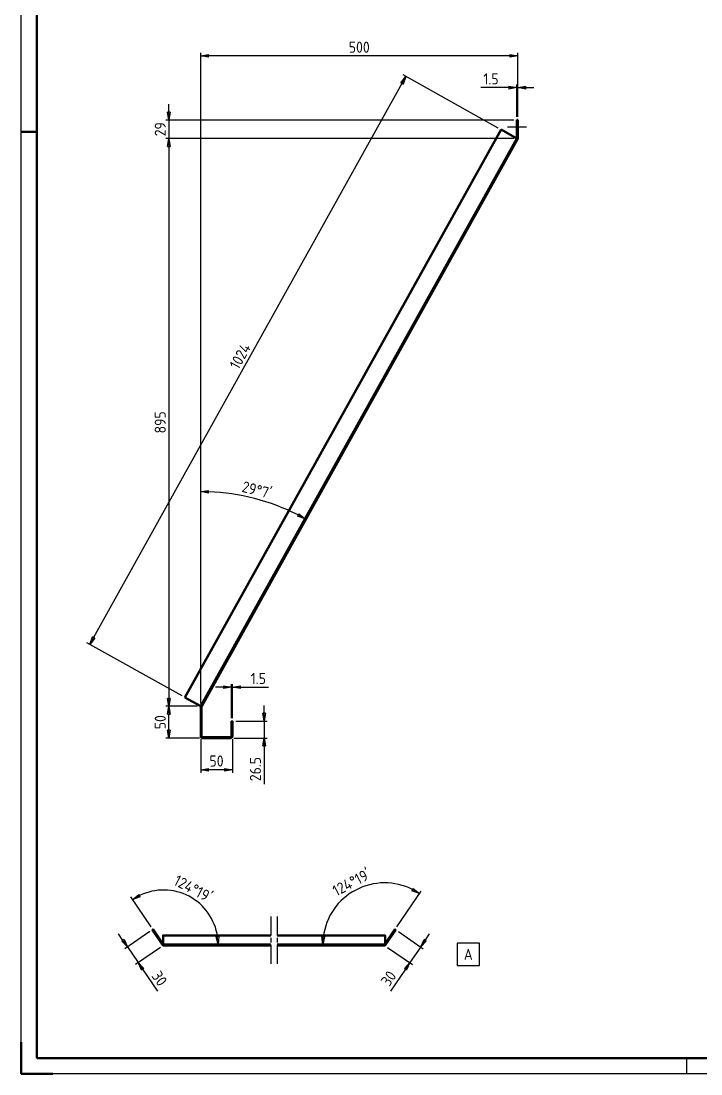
# Model space of a CAD drawing. Header units: millimetres. Extents: x 0 to 8400, y 0 to 5940.
# Drawn here: x 0 to 2144, y 0 to 3319 of the extents above; entities that cross this region are included whole.
import ezdxf

# ---------------------------------------------------------------- set-up
doc = ezdxf.new("R2010")
doc.units = ezdxf.units.MM
doc.header["$LTSCALE"] = 10
doc.linetypes.add('AM_ISO08W050', pattern=[18, 12, -1.5, 3, -1.5])
doc.linetypes.add('AM_ISO08W050x2', pattern=[9, 6, -0.75, 1.5, -0.75])
for name, color, linetype, lineweight in [('AM_0', 7, 'Continuous', 50), ('AM_5', 3, 'Continuous', 25), ('AM_7', 4, 'AM_ISO08W050', 25), ('AM_BOR', 7, 'Continuous', 50)]:
    doc.layers.add(name, color=color, linetype=linetype, lineweight=lineweight)
doc.styles.add('ACISOTS', font='isocp.shx', dxfattribs={"height": 1, "bigfont": 'bigfont.shx'})
doc.styles.get("Standard").update_dxf_attribs({"font": 'ISOCP.SHX'})
doc.dimstyles.new('AM_ISO$0', dxfattribs={"dimtxt": 3.5, "dimasz": 2.5, "dimexe": 1, "dimexo": 1, "dimgap": 1, "dimtad": 1, "dimdsep": 46, "dimtxsty": 'Standard', "dimblk": 'CLOSED', "dimcen": 0, "dimclrd": 256, "dimclre": 256, "dimclrt": 2, "dimadec": 0, "dimazin": 2, "dimtp": 0.1, "dimtm": 0.1, "dimtfac": 0.71, "dimtmove": 0, "dimatfit": 3, "dimfxl": 0, "dimlwd": -1, "dimlwe": -1, "dimarcsym": 1})
doc.dimstyles.new('AM_ISO$2', dxfattribs={"dimtxt": 3.5, "dimasz": 2.5, "dimexe": 1, "dimexo": 1, "dimgap": 1, "dimtad": 1, "dimdsep": 46, "dimtxsty": 'Standard', "dimblk": 'CLOSED', "dimcen": 0, "dimclrd": 256, "dimclre": 256, "dimclrt": 2, "dimadec": 0, "dimazin": 2, "dimtp": 0.1, "dimtm": 0.1, "dimtfac": 0.71, "dimtmove": 0, "dimatfit": 3, "dimfxl": 0, "dimlwd": -1, "dimlwe": -1, "dimarcsym": 1})

# ---------------------------------------------------------------- blocks, each defined once
blk = doc.blocks.new('A1')
for p, q in [((5, 589), (5, 5)), ((5, 5), (835, 5))]:
    blk.add_line(p, q)
at = {"color": 2}
blk.add_line((5, 297), (0, 297), dxfattribs=at)
at = {"layer": 'AM_BOR', "color": 1, "lineweight": 25}
for p, q in [((0, 0), (0, 594)), ((840, 0), (0, 0))]:
    blk.add_line(p, q, dxfattribs=at)
at = {"layer": 'AM_BOR'}
for q in [(0, 10), (10, 0)]:
    blk.add_line((0, 0), q, dxfattribs=at)
at = {"layer": 'AM_BOR', "color": 2, "lineweight": 30}
blk.add_line((210, 0), (210, 5), dxfattribs=at)
blk = doc.blocks.new('_Closed')
at = {"color": 0, "linetype": 'ByBlock', "lineweight": -2}
for p, q in [((-1, 0.17), (0, 0)), ((-1, 0.17), (-1, -0.17)), ((0, 0), (-1, -0.17)), ((0, 0), (-1, 0))]:
    blk.add_line(p, q, dxfattribs=at)
blk = doc.blocks.new('*D7')
at = {"layer": 'AM_5', "transparency": 16777216}
for p, q in [((663.5, 1121.8), (663.5, 1228.8)), ((666.5, 1121.8), (666.5, 1228.8)), ((638.5, 1218.8), (613.5, 1218.8)), ((663.5, 1218.8), (666.5, 1218.8)), ((691.5, 1218.8), (780, 1218.8))]:
    blk.add_line(p, q, dxfattribs=at)
at = {"layer": 'Defpoints', "color": 0, "transparency": 16777216}
for p in [(666.5, 1218.8), (663.5, 1111.8), (666.5, 1111.8)]:
    blk.add_point(p, dxfattribs=at)
at = {"layer": 'AM_5', "transparency": 16777216, "xscale": 25, "yscale": 25, "zscale": 25}
blk.add_blockref('_Closed', (663.5, 1218.8), dxfattribs=at)
at = {"layer": 'AM_5', "transparency": 16777216, "xscale": 25, "yscale": 25, "zscale": 25, "rotation": 180}
blk.add_blockref('_Closed', (666.5, 1218.8), dxfattribs=at)
at = {"layer": 'AM_5', "color": 2, "transparency": 16777216, "insert": (748.3, 1246.3), "char_height": 35, "attachment_point": 5}
blk.add_mtext('1.5', dxfattribs=at)
blk = doc.blocks.new('*D8')
at = {"layer": 'AM_5', "transparency": 16777216}
for p, q in [((766.5, 1136.8), (766.5, 1161.8)), ((677.5, 1111.8), (776.5, 1111.8)), ((766.5, 1111.8), (766.5, 1058.8)), ((670.5, 1058.8), (776.5, 1058.8)), ((766.5, 1033.8), (766.5, 913))]:
    blk.add_line(p, q, dxfattribs=at)
at = {"layer": 'Defpoints', "color": 0, "transparency": 16777216}
for p in [(667.5, 1111.8), (660.5, 1058.8), (766.5, 1058.8)]:
    blk.add_point(p, dxfattribs=at)
at = {"layer": 'AM_5', "transparency": 16777216, "xscale": 25, "yscale": 25, "zscale": 25}
for p, rotation in [((766.5, 1111.8), 270), ((766.5, 1058.8), 90)]:
    blk.add_blockref('_Closed', p, dxfattribs=dict(at, rotation=rotation))
at = {"layer": 'AM_5', "color": 2, "transparency": 16777216, "insert": (739, 960.9), "char_height": 35, "attachment_point": 5, "rotation": 90}
blk.add_mtext('26.5', dxfattribs=at)
blk = doc.blocks.new('*D9')
at = {"layer": 'AM_5', "transparency": 16777216}
for p, q in [((566.5, 1054.8), (566.5, 948.8)), ((666.5, 1054.8), (666.5, 948.8)), ((641.5, 958.8), (591.5, 958.8))]:
    blk.add_line(p, q, dxfattribs=at)
at = {"layer": 'Defpoints', "color": 0, "transparency": 16777216}
for p in [(566.5, 1064.8), (666.5, 1064.8), (566.5, 958.8)]:
    blk.add_point(p, dxfattribs=at)
at = {"layer": 'AM_5', "transparency": 16777216, "xscale": 25, "yscale": 25, "zscale": 25, "rotation": 180}
blk.add_blockref('_Closed', (566.5, 958.8), dxfattribs=at)
at = {"layer": 'AM_5', "transparency": 16777216, "xscale": 25, "yscale": 25, "zscale": 25}
blk.add_blockref('_Closed', (666.5, 958.8), dxfattribs=at)
at = {"layer": 'AM_5', "color": 2, "transparency": 16777216, "insert": (616.5, 986.3), "char_height": 35, "attachment_point": 5}
blk.add_mtext('50', dxfattribs=at)
blk = doc.blocks.new('*D10')
at = {"layer": 'AM_5', "transparency": 16777216}
for p, q in [((556.5, 1158.8), (456.5, 1158.8)), ((466.5, 1083.8), (466.5, 1133.8)), ((562.5, 1058.8), (456.5, 1058.8))]:
    blk.add_line(p, q, dxfattribs=at)
at = {"layer": 'Defpoints', "color": 0, "transparency": 16777216}
for p in [(466.5, 1158.8), (566.5, 1158.8), (572.5, 1058.8)]:
    blk.add_point(p, dxfattribs=at)
at = {"layer": 'AM_5', "transparency": 16777216, "xscale": 25, "yscale": 25, "zscale": 25}
for p, rotation in [((466.5, 1158.8), 90), ((466.5, 1058.8), 270)]:
    blk.add_blockref('_Closed', p, dxfattribs=dict(at, rotation=rotation))
at = {"layer": 'AM_5', "color": 2, "transparency": 16777216, "insert": (439, 1108.8), "char_height": 35, "attachment_point": 5, "rotation": 90}
blk.add_mtext('50', dxfattribs=at)
blk = doc.blocks.new('*D11')
at = {"layer": 'AM_5', "transparency": 16777216}
for p, q in [((466.5, 3031.8), (466.5, 3056.8)), ((1553.5, 3006.8), (456.5, 3006.8)), ((466.5, 3006.8), (466.5, 2948.8)), ((1553.5, 2948.8), (456.5, 2948.8)), ((466.5, 2923.8), (466.5, 2898.8))]:
    blk.add_line(p, q, dxfattribs=at)
at = {"layer": 'Defpoints', "color": 0, "transparency": 16777216}
for p in [(1563.5, 3006.8), (466.5, 2948.8), (1563.5, 2948.8)]:
    blk.add_point(p, dxfattribs=at)
at = {"layer": 'AM_5', "transparency": 16777216, "xscale": 25, "yscale": 25, "zscale": 25}
for p, rotation in [((466.5, 3006.8), 270), ((466.5, 2948.8), 90)]:
    blk.add_blockref('_Closed', p, dxfattribs=dict(at, rotation=rotation))
at = {"layer": 'AM_5', "color": 2, "transparency": 16777216, "insert": (439, 2977.8), "char_height": 35, "attachment_point": 5, "rotation": 90}
blk.add_mtext('29', dxfattribs=at)
blk = doc.blocks.new('*D12')
at = {"layer": 'AM_5', "transparency": 16777216}
for p, q in [((1553.5, 2948.8), (456.5, 2948.8)), ((466.5, 2923.8), (466.5, 1183.8)), ((556.5, 1158.8), (456.5, 1158.8))]:
    blk.add_line(p, q, dxfattribs=at)
at = {"layer": 'Defpoints', "color": 0, "transparency": 16777216}
for p in [(1563.5, 2948.8), (466.5, 1158.8), (566.5, 1158.8)]:
    blk.add_point(p, dxfattribs=at)
at = {"layer": 'AM_5', "transparency": 16777216, "xscale": 25, "yscale": 25, "zscale": 25}
for p, rotation in [((466.5, 2948.8), 90), ((466.5, 1158.8), 270)]:
    blk.add_blockref('_Closed', p, dxfattribs=dict(at, rotation=rotation))
at = {"layer": 'AM_5', "color": 2, "transparency": 16777216, "insert": (439, 2053.8), "char_height": 35, "attachment_point": 5, "rotation": 90}
blk.add_mtext('895', dxfattribs=at)
blk = doc.blocks.new('*D13')
at = {"layer": 'AM_5', "transparency": 16777216}
for p, q in [((1538.5, 3108.8), (1450.1, 3108.8)), ((1563.5, 3016.8), (1563.5, 3118.8)), ((1566.5, 3108.8), (1563.5, 3108.8)), ((1566.5, 3016.8), (1566.5, 3118.8)), ((1591.5, 3108.8), (1616.5, 3108.8))]:
    blk.add_line(p, q, dxfattribs=at)
at = {"layer": 'Defpoints', "color": 0, "transparency": 16777216}
for p in [(1566.5, 3108.8), (1563.5, 3006.8), (1566.5, 3006.8)]:
    blk.add_point(p, dxfattribs=at)
at = {"layer": 'AM_5', "transparency": 16777216, "xscale": 25, "yscale": 25, "zscale": 25}
blk.add_blockref('_Closed', (1563.5, 3108.8), dxfattribs=at)
at = {"layer": 'AM_5', "transparency": 16777216, "xscale": 25, "yscale": 25, "zscale": 25, "rotation": 180}
blk.add_blockref('_Closed', (1566.5, 3108.8), dxfattribs=at)
at = {"layer": 'AM_5', "color": 2, "transparency": 16777216, "insert": (1481.8, 3136.3), "char_height": 35, "attachment_point": 5}
blk.add_mtext('1.5', dxfattribs=at)
blk = doc.blocks.new('*D14')
at = {"layer": 'AM_5', "transparency": 16777216}
for p, q in [((566.5, 1167.3), (566.5, 3218.8)), ((1541.5, 3208.8), (591.5, 3208.8)), ((1566.5, 3016.8), (1566.5, 3218.8))]:
    blk.add_line(p, q, dxfattribs=at)
at = {"layer": 'Defpoints', "color": 0, "transparency": 16777216}
for p in [(566.5, 3208.8), (1566.5, 3006.8), (566.5, 1157.3)]:
    blk.add_point(p, dxfattribs=at)
at = {"layer": 'AM_5', "transparency": 16777216, "xscale": 25, "yscale": 25, "zscale": 25, "rotation": 180}
blk.add_blockref('_Closed', (566.5, 3208.8), dxfattribs=at)
at = {"layer": 'AM_5', "transparency": 16777216, "xscale": 25, "yscale": 25, "zscale": 25}
blk.add_blockref('_Closed', (1566.5, 3208.8), dxfattribs=at)
at = {"layer": 'AM_5', "color": 2, "transparency": 16777216, "insert": (1066.5, 3236.3), "char_height": 35, "attachment_point": 5}
blk.add_mtext('500', dxfattribs=at)
blk = doc.blocks.new('*D15')
at = {"layer": 'AM_5', "transparency": 16777216}
blk.add_line((566.5, 1168.8), (566.5, 1845.7), dxfattribs=at)
blk.add_arc((566.5, 1158.8), 676.8, 62.9994, 87.8835, dxfattribs=at)
at = {"layer": 'Defpoints', "color": 0, "transparency": 16777216}
for p in [(1563.2, 2948.2), (791.5, 1797.2), (566.5, 1157.3), (567.3, 1160.2), (566.5, 1064.8)]:
    blk.add_point(p, dxfattribs=at)
at = {"layer": 'AM_5', "transparency": 16777216, "xscale": 25, "yscale": 25, "zscale": 25}
for p, rotation in [((566.5, 1835.7), 178.9417682869457), ((895.9, 1750.1), 331.9411577203228)]:
    blk.add_blockref('_Closed', p, dxfattribs=dict(at, rotation=rotation))
at = {"layer": 'AM_5', "color": 2, "transparency": 16777216, "insert": (743.6, 1840.6), "char_height": 35, "attachment_point": 5, "rotation": 345.4415}
blk.add_mtext("29°7'", dxfattribs=at)
blk = doc.blocks.new('*D33')
at = {"layer": 'AM_5', "transparency": 16777216}
for p, q in [((1201.2, 3122), (228.5, 1375.7)), ((1505, 2981.4), (1204.6, 3148.8)), ((508, 1191.4), (207.6, 1358.8))]:
    blk.add_line(p, q, dxfattribs=at)
at = {"layer": 'Defpoints', "color": 0, "transparency": 16777216}
for p in [(1513.7, 2976.6), (216.4, 1353.9), (516.7, 1186.6)]:
    blk.add_point(p, dxfattribs=at)
at = {"layer": 'AM_5', "transparency": 16777216, "xscale": 25, "yscale": 25, "zscale": 25}
for p, rotation in [((1213.4, 3143.9), 60.8829260072706), ((216.4, 1353.9), 240.8829260072706)]:
    blk.add_blockref('_Closed', p, dxfattribs=dict(at, rotation=rotation))
at = {"layer": 'AM_5', "color": 2, "transparency": 16777216, "insert": (690.8, 2262.3), "char_height": 35, "attachment_point": 5, "rotation": 60.8829}
blk.add_mtext('1024', dxfattribs=at)
blk = doc.blocks.new('*D93')
at = {"layer": 'AM_5', "transparency": 16777216}
for p, q in [((321.2, 421.1), (307.1, 441.8)), ((405.7, 448.5), (327.1, 394.8)), ((335.3, 400.5), (369.1, 350.9)), ((439.5, 398.9), (360.9, 345.3)), ((383.2, 330.3), (430.3, 261.3))]:
    blk.add_line(p, q, dxfattribs=at)
at = {"layer": 'Defpoints', "color": 0, "transparency": 16777216}
for p in [(413.9, 454.1), (447.8, 404.6), (369.1, 350.9)]:
    blk.add_point(p, dxfattribs=at)
at = {"layer": 'AM_5', "transparency": 16777216, "xscale": 25, "yscale": 25, "zscale": 25}
for p, rotation in [((335.3, 400.5), 304.3200000000002), ((369.1, 350.9), 124.3200000000002)]:
    blk.add_blockref('_Closed', p, dxfattribs=dict(at, rotation=rotation))
at = {"layer": 'AM_5', "color": 2, "transparency": 16777216, "insert": (436.5, 300.9), "char_height": 35, "attachment_point": 5, "rotation": 304.32}
blk.add_mtext('30', dxfattribs=at)
blk = doc.blocks.new('*D94')
at = {"layer": 'AM_5', "transparency": 16777216}
for p, q in [((1189.9, 448.5), (1268.5, 394.8)), ((1274.3, 421.1), (1288.4, 441.8)), ((1156, 398.9), (1234.7, 345.3)), ((1260.2, 400.5), (1226.4, 350.9)), ((1212.3, 330.3), (1165.2, 261.3))]:
    blk.add_line(p, q, dxfattribs=at)
at = {"layer": 'Defpoints', "color": 0, "transparency": 16777216}
for p in [(1181.6, 454.1), (1147.8, 404.6), (1226.4, 350.9)]:
    blk.add_point(p, dxfattribs=at)
at = {"layer": 'AM_5', "transparency": 16777216, "xscale": 25, "yscale": 25, "zscale": 25}
for p, rotation in [((1260.2, 400.5), 235.6799999999999), ((1226.4, 350.9), 55.67999999999989)]:
    blk.add_blockref('_Closed', p, dxfattribs=dict(at, rotation=rotation))
at = {"layer": 'AM_5', "color": 2, "transparency": 16777216, "insert": (1159, 300.9), "char_height": 35, "attachment_point": 5, "rotation": 55.68}
blk.add_mtext('30', dxfattribs=at)
blk = doc.blocks.new('*D95')
at = {"layer": 'AM_5', "transparency": 16777216}
blk.add_line((410.8, 464.1), (346.7, 558), dxfattribs=at)
blk.add_arc((449.4, 407.6), 172.2, 8.3274, 115.9926, dxfattribs=at)
at = {"layer": 'Defpoints', "color": 0, "transparency": 16777216}
for p in [(578.4, 521.5), (416.4, 455.8), (448.5, 408.9), (450.9, 407.6), (787.8, 407.6)]:
    blk.add_point(p, dxfattribs=at)
at = {"layer": 'AM_5', "transparency": 16777216, "xscale": 25, "yscale": 25, "zscale": 25}
for p, rotation in [((352.3, 549.8), 210.1563168870663), ((621.5, 407.6), 274.163683112934)]:
    blk.add_blockref('_Closed', p, dxfattribs=dict(at, rotation=rotation))
at = {"layer": 'AM_5', "color": 2, "transparency": 16777216, "insert": (542.6, 584.1), "char_height": 35, "attachment_point": 5, "rotation": 332.16}
blk.add_mtext("124°19'", dxfattribs=at)
blk = doc.blocks.new('*D96')
at = {"layer": 'AM_5', "transparency": 16777216}
blk.add_line((1184.8, 464.1), (1261.6, 576.6), dxfattribs=at)
blk.add_arc((1146.2, 407.6), 194.7, 63.0421, 172.6379, dxfattribs=at)
at = {"layer": 'Defpoints', "color": 0, "transparency": 16777216}
for p in [(1122.1, 600.8), (1179.1, 455.8), (807.8, 407.6), (1144.6, 407.6), (1147.1, 408.9)]:
    blk.add_point(p, dxfattribs=at)
at = {"layer": 'AM_5', "transparency": 16777216, "xscale": 25, "yscale": 25, "zscale": 25}
for p, rotation in [((1256, 568.4), 329.3610665642081), ((951.5, 407.6), 266.3189334357923)]:
    blk.add_blockref('_Closed', p, dxfattribs=dict(at, rotation=rotation))
at = {"layer": 'AM_5', "color": 2, "transparency": 16777216, "insert": (1042.4, 604.1), "char_height": 35, "attachment_point": 5, "rotation": 27.84}
blk.add_mtext("124°19'", dxfattribs=at)

msp = doc.modelspace()

# ---------------------------------------------------------------- linework, layer by layer
at = {"layer": 'AM_0', "color": 2}
for p, q in [((1566.544, 3006.847), (1563.544, 3006.847)), ((1563.544, 3006.847), (1563.544, 2949.627)), ((1566.544, 3006.847), (1566.544, 2949.627)), ((1513.747, 2976.583), (516.747, 1186.583)), ((1513.747, 2976.583), (1563.459, 2948.894)), ((567.302, 1160.209), (1563.165, 2948.167)), ((569.923, 1158.749), (1565.785, 2946.707)), ((516.747, 1186.583), (566.723, 1158.747)), ((566.544, 1157.289), (566.544, 1064.847)), ((569.544, 1157.289), (569.544, 1064.847)), ((663.544, 1111.847), (666.544, 1111.847)), ((663.544, 1111.847), (663.544, 1064.847)), ((666.544, 1111.847), (666.544, 1064.847)), ((660.544, 1061.847), (572.544, 1061.847)), ((660.544, 1058.847), (572.544, 1058.847)), ((416.427, 455.828), (413.949, 454.137)), ((413.949, 454.137), (445.991, 407.2)), ((416.427, 455.828), (448.469, 408.891)), ((1147.087, 408.891), (1179.129, 455.828)), ((1149.565, 407.2), (1181.607, 454.137)), ((1181.607, 454.137), (1179.129, 455.828)), ((450.947, 407.583), (787.778, 407.583)), ((450.947, 404.583), (787.778, 404.583)), ((807.778, 404.583), (1144.609, 404.583))]:
    msp.add_line(p, q, dxfattribs=at)
for points in [[(447.778, 409.904), (447.778, 436.779), (787.778, 436.779)], [(807.778, 436.779), (1147.778, 436.779), (1147.778, 409.904)], [(807.778, 407.583), (1144.609, 407.583)]]:
    msp.add_lwpolyline(points, dxfattribs=at)
for centre, radius, start, end in [((1560.544, 2949.627), 3, 330.882926, 0), ((1560.544, 2949.627), 6, 330.882926, 0), ((572.544, 1157.289), 6, 150.882926, 180), ((572.544, 1157.289), 3, 150.882926, 180), ((572.544, 1064.847), 6, 180, 270), ((572.544, 1064.847), 3, 180, 270), ((660.544, 1064.847), 6, 270, 0), ((660.544, 1064.847), 3, 270, 0), ((450.947, 410.583), 6, 214.32, 270), ((450.947, 410.583), 3, 214.32, 270), ((1144.609, 410.583), 3, 270, 325.68), ((1144.609, 410.583), 6, 270, 325.68)]:
    msp.add_arc(centre, radius, start, end, dxfattribs=at)
at = {"layer": 'AM_5', "color": 2}
for p, q in [((1445.313, 411.985), (1375.313, 411.985)), ((1375.313, 411.985), (1375.313, 341.985)), ((1445.313, 341.985), (1445.313, 411.985)), ((1375.313, 341.985), (1445.313, 341.985))]:
    msp.add_line(p, q, dxfattribs=at)
at = {"layer": 'AM_7', "linetype": 'AM_ISO08W050x2'}
for p, q in [((1533.544, 2984.847), (1596.544, 2984.847)), ((787.778, 496.779), (787.778, 344.583)), ((807.778, 496.779), (807.778, 344.583))]:
    msp.add_line(p, q, dxfattribs=at)

# ---------------------------------------------------------------- block references
at = {"layer": 'AM_0', "lineweight": 0, "xscale": 10, "yscale": 10, "zscale": 10}
msp.add_blockref('A1', (0, 0), dxfattribs=at)

# ---------------------------------------------------------------- texts
at = {"layer": 'AM_5', "color": 2, "insert": (1410.313, 376.985), "char_height": 35, "attachment_point": 5, "style": 'ACISOTS'}
msp.add_mtext('A', dxfattribs=at)

# ---------------------------------------------------------------- dimensions: what is measured, and where the dimension line sits
at = {"layer": 'AM_5'}
for base, p1, p2, picture, middle in [((566.544, 3208.847), (1566.544, 3006.847), (566.544, 1157.289), '*D14', (1066.544, 3236.347)), ((566.544, 958.847), (666.544, 1064.847), (566.544, 1064.847), '*D9', (616.544, 986.347))]:
    dim = msp.add_linear_dim(base=base, p1=p1, p2=p2, dimstyle='AM_ISO$0', override={"dimscale": 10, "dimlfac": 0.5, "dimtix": 1}, dxfattribs=at)
    dim.commit()
    dim.dimension.update_dxf_attribs({"geometry": picture, "text_midpoint": middle})
for base, p1, p2, picture, middle in [((1566.544, 3108.847), (1563.544, 3006.847), (1566.544, 3006.847), '*D13', (1481.819, 3108.847)), ((666.544, 1218.847), (663.544, 1111.847), (666.544, 1111.847), '*D7', (748.269, 1218.847))]:
    dim = msp.add_linear_dim(base=base, p1=p1, p2=p2, dimstyle='AM_ISO$0', override={"dimscale": 10, "dimlfac": 0.5, "dimtix": 1}, dxfattribs=at)
    dim.commit()
    dim.dimension.update_dxf_attribs({"geometry": picture, "text_midpoint": middle, "dimtype": 160})
dim = msp.add_aligned_dim(p1=(1513.747, 2976.583), p2=(516.747, 1186.583), distance=-343.828, dimstyle='AM_ISO$0', override={"dimscale": 10, "dimdec": 0, "dimlfac": 0.5}, dxfattribs=at)
dim.commit()
dim.dimension.update_dxf_attribs({"geometry": '*D33', "text_midpoint": (690.841, 2262.272)})
for base, p1, p2, picture, middle in [((466.544, 2948.847), (1563.544, 3006.847), (1563.544, 2948.847), '*D11', (439.04, 2977.847)), ((466.544, 1158.847), (1563.544, 2948.847), (566.544, 1158.847), '*D12', (439.044, 2053.847)), ((466.544, 1158.847), (572.544, 1058.847), (566.544, 1158.847), '*D10', (439.044, 1108.847))]:
    dim = msp.add_linear_dim(base=base, p1=p1, p2=p2, angle=90, dimstyle='AM_ISO$0', override={"dimscale": 10, "dimlfac": 0.5, "dimtix": 1}, dxfattribs=at)
    dim.commit()
    dim.dimension.update_dxf_attribs({"geometry": picture, "text_midpoint": middle})
for base, line1, line2, override, picture, middle in [((791.486, 1797.2), ((566.544, 1157.289), (566.544, 1064.847)), ((567.302, 1160.209), (1563.165, 2948.167)), {"dimscale": 10, "dimaunit": 1, "dimadec": 2}, '*D15', (743.59, 1840.561)), ((578.424, 521.526), ((416.427, 455.828), (448.469, 408.891)), ((450.947, 407.583), (787.778, 407.583)), {"dimscale": 10, "dimdec": 1, "dimaunit": 1, "dimadec": 2}, '*D95', (542.607, 584.138)), ((1122.061, 600.778), ((1147.087, 408.891), (1179.129, 455.828)), ((807.778, 407.583), (1144.609, 407.583)), {"dimscale": 10, "dimdec": 1, "dimaunit": 1, "dimadec": 2}, '*D96', (1042.425, 604.064))]:
    dim = msp.add_angular_dim_2l(base=base, line1=line1, line2=line2, dimstyle='AM_ISO$2', override=override, dxfattribs=at)
    dim.commit()
    dim.dimension.update_dxf_attribs({"geometry": picture, "text_midpoint": middle})
for base, p1, p2, angle, override, picture, middle, dimtype in [((766.544, 1058.847), (667.511, 1111.847), (660.544, 1058.847), 90, {"dimscale": 10, "dimlfac": 0.5, "dimtix": 1}, '*D8', (766.544, 960.928), 160), ((369.143, 350.901), (413.949, 454.137), (447.778, 404.583), 304.32, {"dimscale": 10, "dimdec": 1, "dimlfac": 0.5, "dimadec": 2}, '*D93', (413.833, 285.437), 161), ((1226.413, 350.901), (1181.607, 454.137), (1147.778, 404.583), 235.68, {"dimscale": 10, "dimdec": 1, "dimlfac": 0.5, "dimadec": 2}, '*D94', (1181.723, 285.437), 161)]:
    dim = msp.add_linear_dim(base=base, p1=p1, p2=p2, angle=angle, dimstyle='AM_ISO$0', override=override, dxfattribs=at)
    dim.commit()
    dim.dimension.update_dxf_attribs({"geometry": picture, "text_midpoint": middle, "dimtype": dimtype})

doc.saveas('drawing.dxf')
